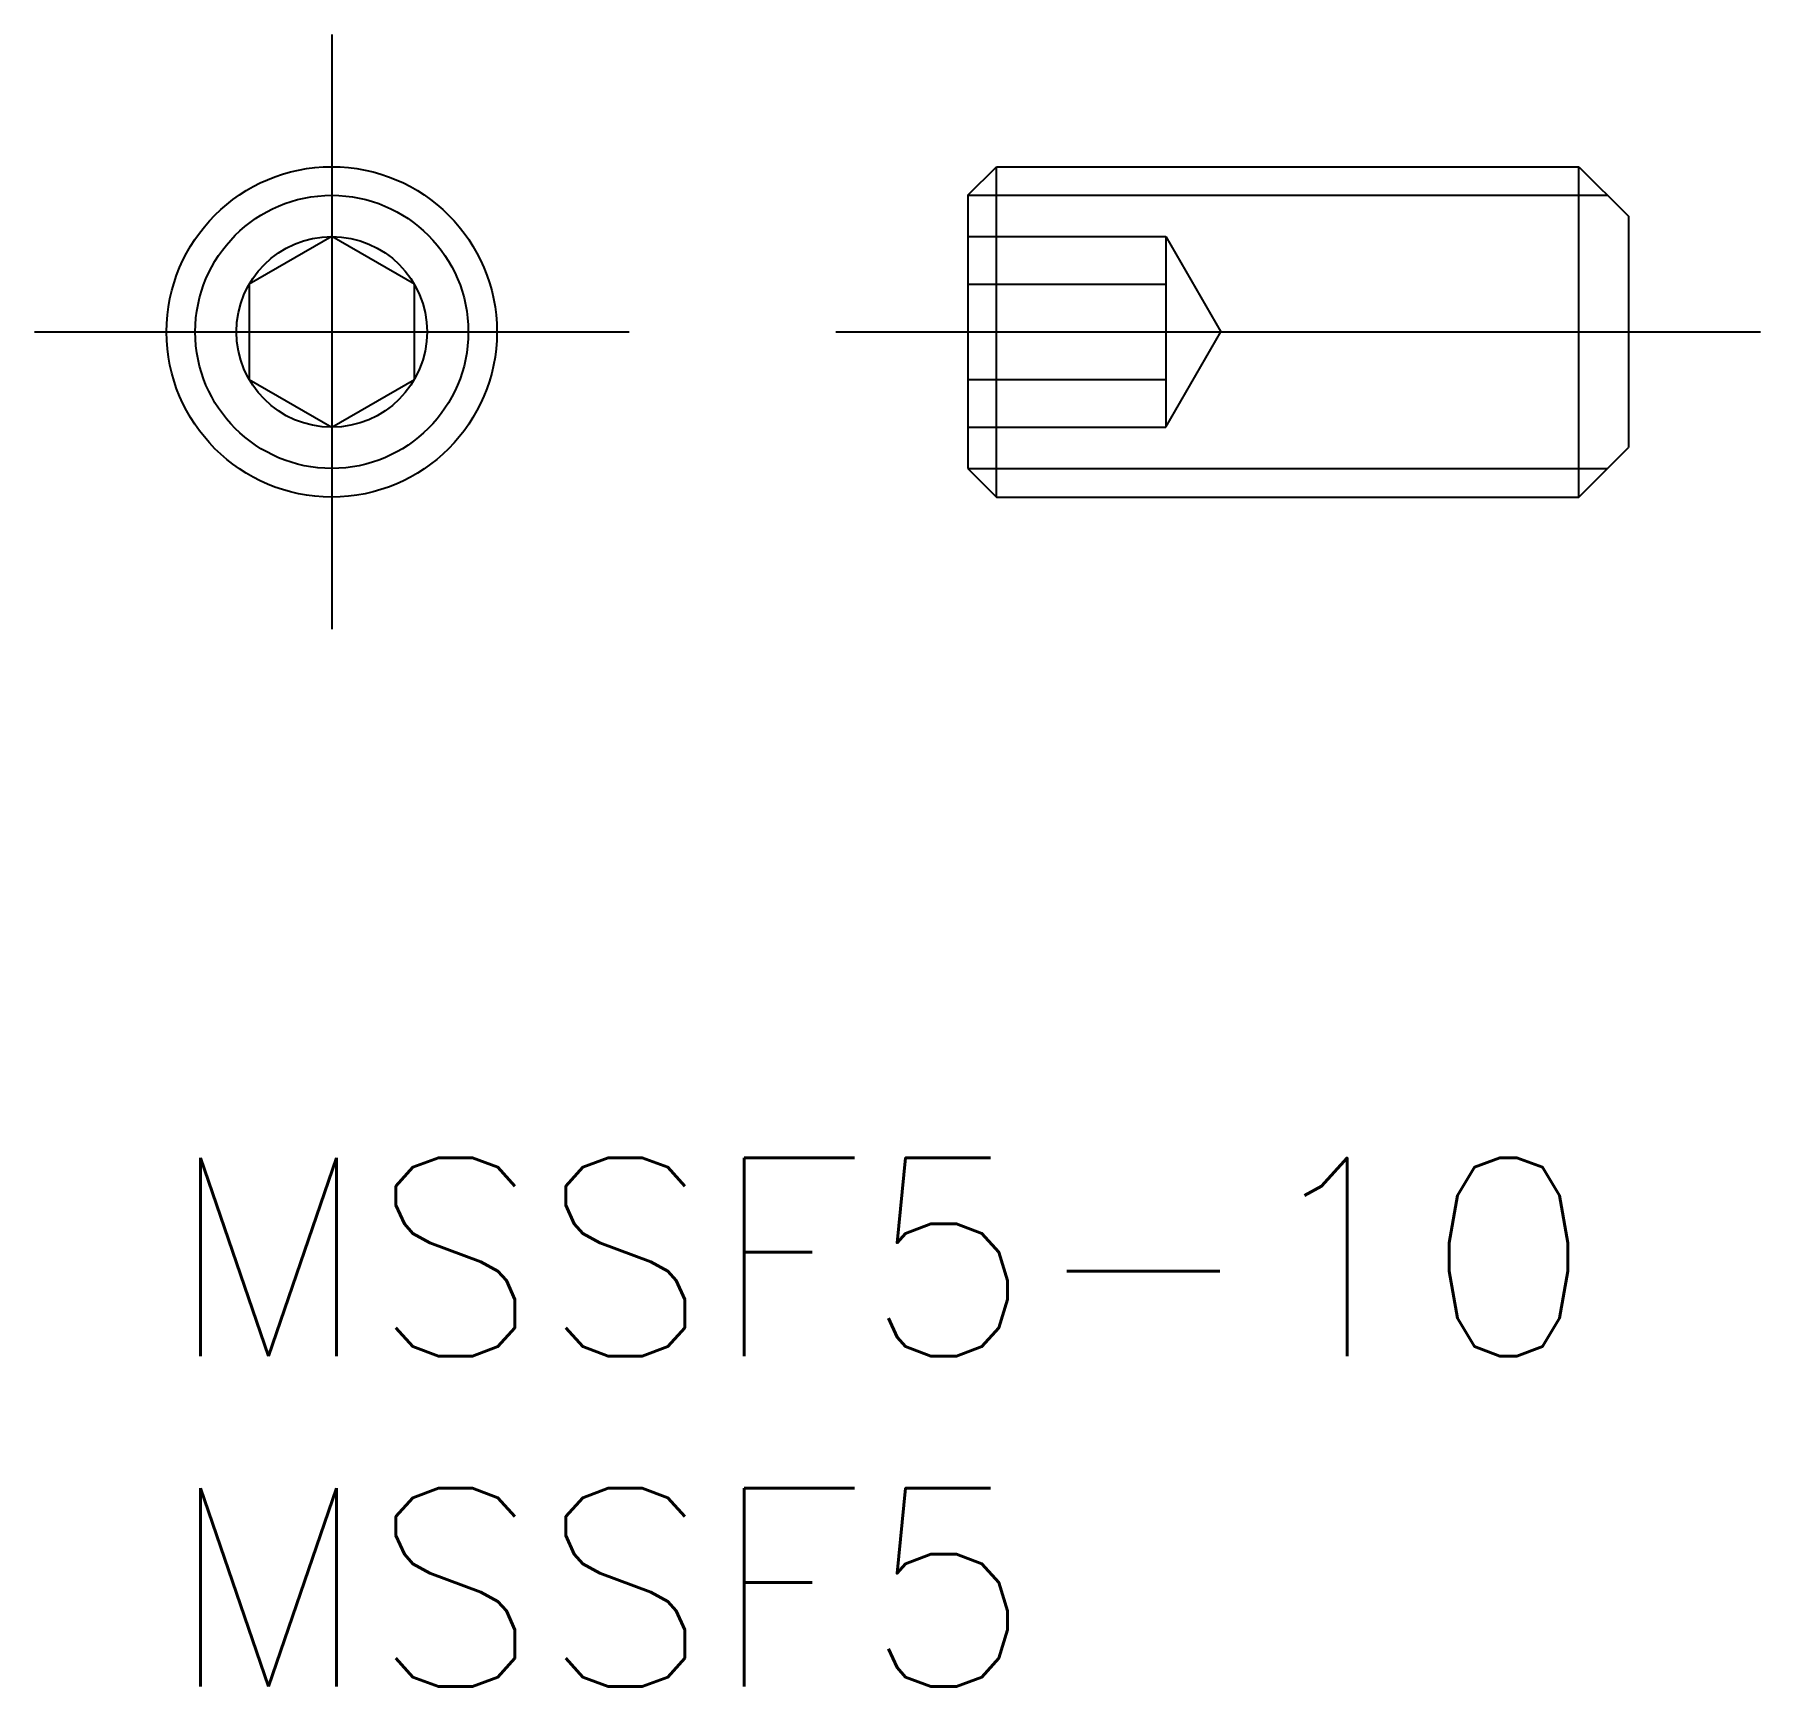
# Model space of a CAD drawing. Extents: x -2 to 24.1, y -8 to 17.
import ezdxf

# ---------------------------------------------------------------- set-up
doc = ezdxf.new("R2010")
doc.units = 0
doc.header["$LTSCALE"] = 0.5
doc.linetypes.add('CENTER', pattern=[50.8, 31.75, -6.35, 6.35, -6.35])
doc.linetypes.add('DASHED', pattern=[19.05, 12.7, -6.35])
for name, color, linetype in [('MSM_CENTER', 1, 'CENTER'), ('MSM_CONTINUOUS', 7, 'CONTINUOUS'), ('MSM_DASHED', 4, 'DASHED'), ('MSM_NARROW', 5, 'CONTINUOUS'), ('MSM_PART_NUMBER', 7, 'CONTINUOUS')]:
    doc.layers.add(name, color=color, linetype=linetype)
doc.styles.get("Standard").update_dxf_attribs({"font": 'txt.shx', "height": 3, "bigfont": 'bigfont.shx'})

# ---------------------------------------------------------------- blocks, each defined once
blk = doc.blocks.new('*U3')
at = {"layer": 'MSM_PART_NUMBER'}
blk.add_text('MSSF5-10', height=3, dxfattribs=at).set_placement((0, -3))
blk = doc.blocks.new('*U4')
at = {"layer": 'MSM_PART_NUMBER'}
blk.add_text('MSSF5', height=3, dxfattribs=at).set_placement((0, -8))

msp = doc.modelspace()

# ---------------------------------------------------------------- linework, layer by layer
at = {"layer": 'MSM_CENTER'}
for p, q in [((2.5, 17), (2.5, 8)), ((-2, 12.5), (7, 12.5)), ((10.129, 12.5), (24.129, 12.5))]:
    msp.add_line(p, q, dxfattribs=at)
at = {"layer": 'MSM_CONTINUOUS'}
for p, q in [((12.129, 14.567), (12.562, 15)), ((12.562, 15), (21.379, 15)), ((12.562, 10), (12.562, 15)), ((21.379, 15), (22.129, 14.25)), ((21.379, 10), (21.379, 15)), ((12.129, 14.567), (12.129, 10.433)), ((22.129, 14.25), (22.129, 10.75)), ((2.5, 13.943), (1.25, 13.222)), ((3.75, 13.222), (2.5, 13.943)), ((1.25, 13.222), (1.25, 11.778)), ((3.75, 11.778), (3.75, 13.222)), ((1.25, 11.778), (2.5, 11.057)), ((2.5, 11.057), (3.75, 11.778)), ((21.379, 10), (22.129, 10.75)), ((12.129, 10.433), (12.562, 10)), ((12.562, 10), (21.379, 10))]:
    msp.add_line(p, q, dxfattribs=at)
for radius in [2.5, 1.443]:
    msp.add_circle((2.5, 12.5), radius, dxfattribs=at)
at = {"layer": 'MSM_DASHED'}
for p, q in [((12.129, 13.943), (15.129, 13.943)), ((15.129, 13.943), (15.962, 12.5)), ((15.129, 13.943), (15.129, 11.057)), ((12.129, 13.222), (15.129, 13.222)), ((15.129, 11.057), (15.962, 12.5)), ((12.129, 11.778), (15.129, 11.778)), ((12.129, 11.057), (15.129, 11.057))]:
    msp.add_line(p, q, dxfattribs=at)
at = {"layer": 'MSM_NARROW'}
for p, q in [((12.129, 14.567), (21.812, 14.567)), ((12.129, 10.433), (21.812, 10.433))]:
    msp.add_line(p, q, dxfattribs=at)
msp.add_circle((2.5, 12.5), 2.067, dxfattribs=at)

# ---------------------------------------------------------------- block references
at = {"layer": 'MSM_CONTINUOUS'}
for name in ['*U3', '*U4']:
    msp.add_blockref(name, (0, 0), dxfattribs=at)

doc.saveas('drawing.dxf')
